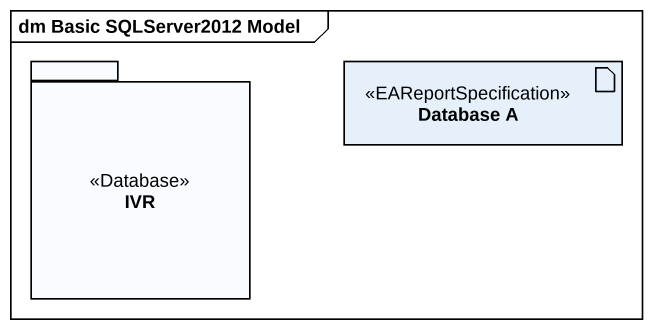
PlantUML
@startuml
mainframe dm Basic SQLServer2012 Model
package IVR <<Database>> {
}
artifact "Database A" as Database_A <<EAReportSpecification>>
@enduml
